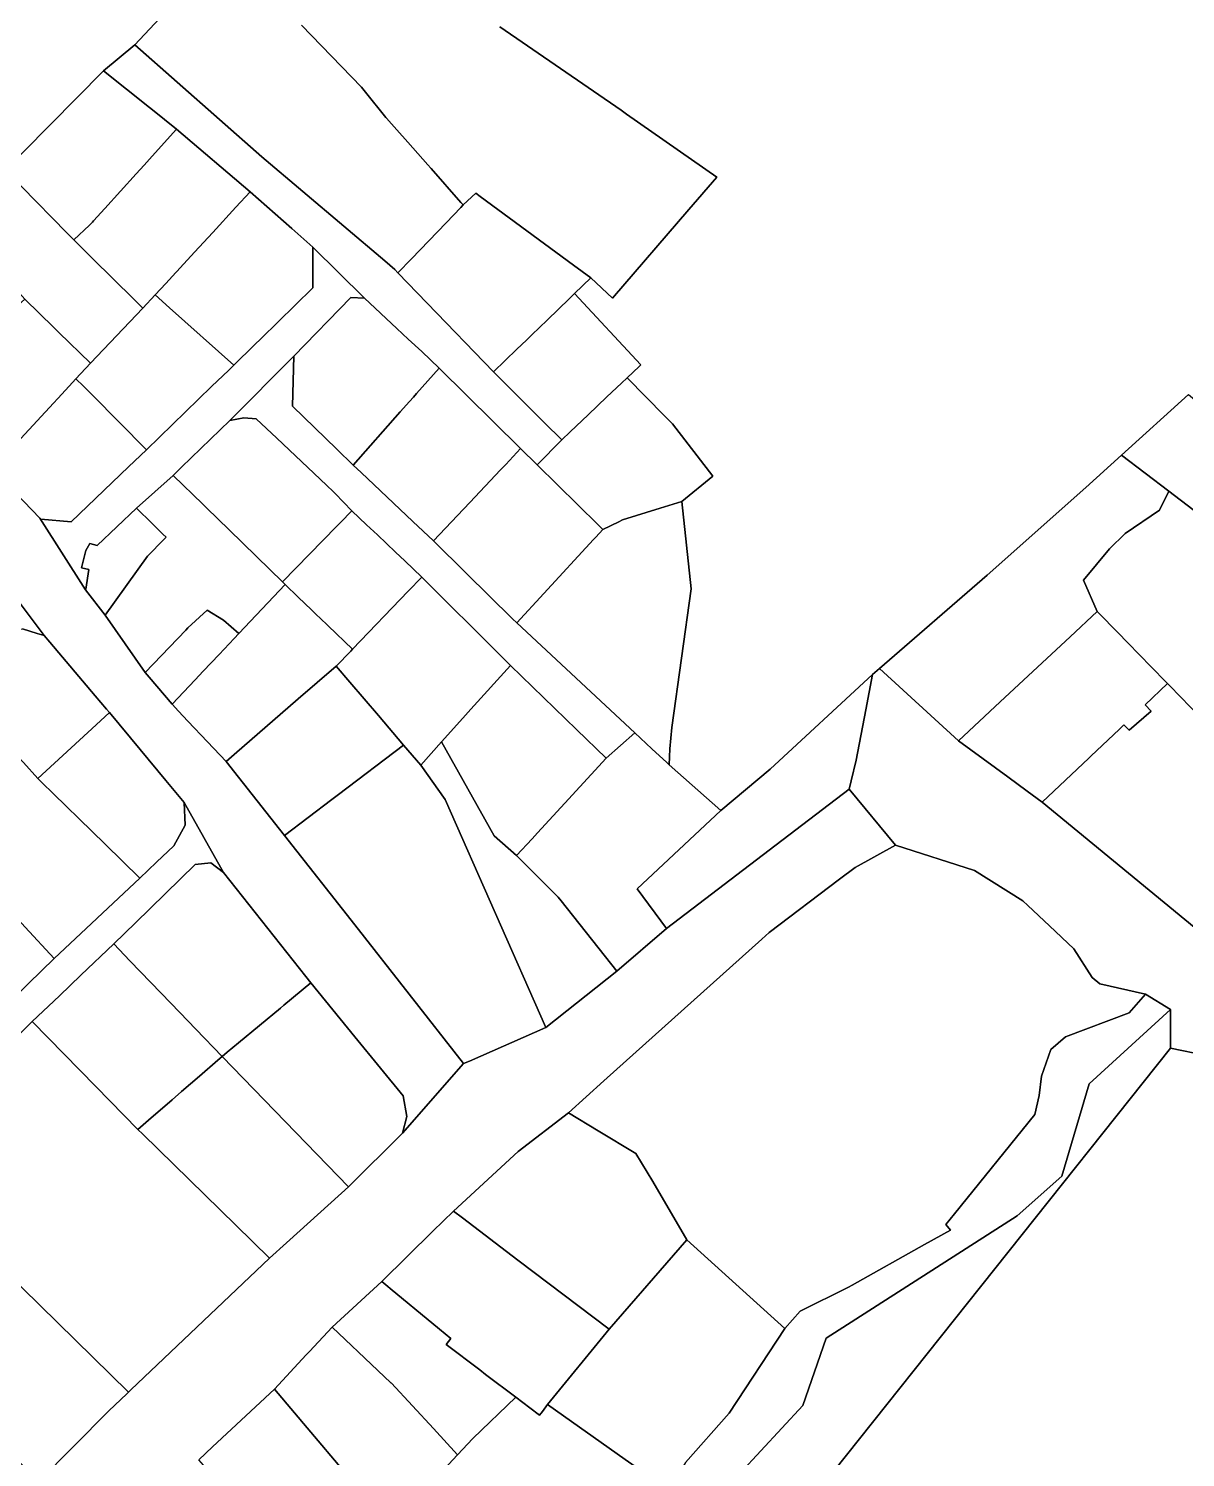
# Model space of a CAD drawing. Header units: inches. Extents: x 469561 to 471650, y 1000291 to 1003909.
# Drawn here: x 471046.5 to 471252, y 1000638 to 1000891.8 of the extents above; entities that cross this region are included whole.
import ezdxf

# ---------------------------------------------------------------- set-up
doc = ezdxf.new("R2010")
doc.units = ezdxf.units.IN
doc.header["$MEASUREMENT"] = 0
doc.layers.add('Gulele_10_08_New_Parcel', color=7, linetype='Continuous')

msp = doc.modelspace()

# ---------------------------------------------------------------- linework, layer by layer
at = {"layer": 'Gulele_10_08_New_Parcel'}
for points in [[(471080.3393, 1000904.8793), (471065.3793, 1000888.8793), (471059.8393, 1000884.2793), (471045.6452, 1000869.8894)], [(471094.9993, 1000892.3793), (471105.6893, 1000881.3793), (471106.404, 1000880.4838), (471109.9993, 1000875.9793), (471110.0851, 1000875.882), (471111.0122, 1000874.8307), (471111.9393, 1000873.7793), (471113.8793, 1000871.5793), (471117.4393, 1000867.5793), (471117.9778, 1000866.9646), (471118.038, 1000866.8959), (471123.3093, 1000860.8793), (471123.7493, 1000860.4793), (471123.2865, 1000859.9974), (471120.673, 1000857.2759), (471114.5223, 1000850.8712), (471112.1293, 1000848.3793), (471111.5893, 1000848.9793), (471109.7943, 1000850.4992), (471087.9693, 1000868.9793), (471065.3793, 1000888.8793), (471080.3393, 1000904.8793)], [(471130.2493, 1000892.0793), (471151.7673, 1000877.2541), (471152.714, 1000876.5937), (471168.7616, 1000865.3993), (471163.7852, 1000859.6159), (471150.2351, 1000843.8683), (471146.3893, 1000847.4783), (471143.2974, 1000849.7546), (471126.7404, 1000861.9442), (471125.9717, 1000862.5101), (471123.7493, 1000860.4793), (471123.3093, 1000860.8793), (471118.038, 1000866.8959), (471117.9778, 1000866.9646), (471117.4393, 1000867.5793), (471113.8793, 1000871.5793), (471111.9393, 1000873.7793), (471111.0122, 1000874.8307), (471110.0851, 1000875.882), (471109.9993, 1000875.9793), (471106.404, 1000880.4838), (471105.6893, 1000881.3793), (471094.9993, 1000892.3793)], [(471252.5699, 1000826.7976), (471240.647, 1000816.0123), (471234.3093, 1000810.2793), (471216.8093, 1000794.6793), (471197.6618, 1000778.0893), (471196.4426, 1000777.0329), (471178.2224, 1000760.203), (471169.4693, 1000752.8793), (471160.3372, 1000760.9988), (471160.4586, 1000763.848), (471160.7648, 1000767.636), (471164.1893, 1000792.2793), (471162.5529, 1000807.766), (471168.0593, 1000812.2793), (471160.8793, 1000821.5793), (471159.4967, 1000822.984), (471152.8468, 1000829.7402), (471154.9772, 1000831.7663), (471155.2784, 1000832.0527), (471143.4992, 1000844.6904), (471146.3893, 1000847.4783), (471150.2351, 1000843.8683), (471163.7852, 1000859.6159), (471168.7616, 1000865.3993), (471152.714, 1000876.5937), (471151.7673, 1000877.2541), (471130.2493, 1000892.0793)], [(471044.292, 1000809.2213), (471048.5563, 1000804.7887), (471056.6593, 1000792.0793), (471060.154, 1000787.5552), (471067.2493, 1000777.3793), (471067.9552, 1000776.5466), (471072.0194, 1000771.7525), (471073.1662, 1000770.5359), (471074.8327, 1000768.7678), (471078.3203, 1000765.0676), (471081.6059, 1000761.5818), (471083.8033, 1000758.7947), (471091.9858, 1000748.4162), (471104.4552, 1000732.6003), (471123.7958, 1000707.9151), (471112.9321, 1000695.5557), (471113.696, 1000698.5351), (471113.0593, 1000702.1793), (471109.0364, 1000707.1063), (471104.5054, 1000712.6555), (471096.6698, 1000722.252), (471095.7493, 1000723.3793), (471081.1293, 1000741.8793), (471074.1893, 1000754.2793), (471070.92, 1000758.2091), (471066.3412, 1000763.713), (471060.8948, 1000770.2597), (471060.3793, 1000770.8793), (471058.3574, 1000773.2625), (471050.2903, 1000782.7715), (471049.2957, 1000783.9438), (471040.1559, 1000796.0226)], [(471040.1559, 1000796.0226), (471049.2957, 1000783.9438), (471048.0599, 1000784.3392), (471045.476, 1000785.1661)], [(471255.6781, 1000709.3649), (471249.3475, 1000710.6718), (471249.3726, 1000717.5402), (471244.9273, 1000720.2431), (471236.8002, 1000722.1186), (471235.4585, 1000723.2333), (471232.1836, 1000728.288), (471227.8517, 1000732.3812), (471224.0227, 1000735.9992), (471223.142, 1000736.8313), (471214.5276, 1000742.242), (471200.5024, 1000746.7272), (471192.2664, 1000756.6511), (471192.6424, 1000758.1738), (471193.5453, 1000761.8298), (471195.2477, 1000770.7627), (471196.4426, 1000777.0329), (471197.6618, 1000778.0893), (471211.7054, 1000765.2786), (471220.4775, 1000758.8549), (471223.9264, 1000756.3293), (471226.5893, 1000754.3793), (471254.5953, 1000731.32)], [(471048.285, 1000633.6128), (471060.7964, 1000646.2539), (471063.9754, 1000649.2714), (471064.296, 1000649.5757), (471064.7093, 1000649.968), (471089.3393, 1000673.3793), (471092.3422, 1000676.0793), (471094.7928, 1000678.2828), (471103.3828, 1000686.0065), (471112.9321, 1000695.5557), (471123.7958, 1000707.9151), (471124.8201, 1000708.3662), (471138.4246, 1000714.3573), (471151.0414, 1000724.344), (471159.822, 1000731.938), (471178.0873, 1000745.8508), (471192.2664, 1000756.6511), (471200.5024, 1000746.7272), (471193.3393, 1000742.7793), (471190.5574, 1000740.67), (471178.0764, 1000731.207), (471176.7598, 1000730.0244), (471148.7341, 1000704.8516), (471142.4084, 1000699.1698), (471133.5092, 1000692.3352), (471121.9758, 1000681.7274), (471118.3182, 1000678.1302), (471109.253, 1000669.2149), (471100.4693, 1000661.0793), (471096.4093, 1000656.7793), (471095.8631, 1000656.1909), (471090.1893, 1000650.0793), (471079.2276, 1000639.834), (471076.7646, 1000637.532)], [(471046.5154, 1000722.1284), (471051.05, 1000726.5721), (471066.2793, 1000740.8793), (471069.2608, 1000743.6976), (471072.3093, 1000746.5793), (471074.3393, 1000750.2793), (471074.1893, 1000754.2793), (471081.1293, 1000741.8793), (471078.9093, 1000743.5793), (471076.1293, 1000743.2793), (471065.4956, 1000732.9175), (471061.6593, 1000729.1793), (471055.8169, 1000723.6074), (471052.0002, 1000719.9674), (471047.1893, 1000715.3793), (471039.9401, 1000708.3217)], [(471163.197, 1000637.089), (471170.9571, 1000645.8458), (471180.8351, 1000660.8973), (471183.5583, 1000663.929), (471192.1499, 1000668.2248), (471192.8135, 1000668.5566), (471205.6597, 1000675.8169), (471210.256, 1000678.3101), (471209.4733, 1000679.3568), (471211.0166, 1000681.2637), (471225.2778, 1000698.885), (471226.0219, 1000702.2362), (471226.4169, 1000705.7196), (471228.1256, 1000710.4184), (471230.6885, 1000712.6966), (471242.0083, 1000716.9682), (471244.9273, 1000720.2431), (471249.3726, 1000717.5402), (471234.9325, 1000704.3136), (471230.0749, 1000687.9251), (471222.1108, 1000680.8611), (471188.2206, 1000659.1605), (471184.0408, 1000647.1799), (471172.8571, 1000635.0864)], [(471256.8716, 1000583.6218), (471250.9095, 1000574.9727), (471245.2401, 1000585.3163), (471241.4993, 1000590.5264), (471240.5228, 1000591.8842), (471239.1712, 1000593.4269), (471231.6269, 1000601.4768), (471226.8609, 1000606.3471), (471227.3873, 1000609.3452), (471224.0681, 1000612.2568), (471207.48, 1000621.512), (471194.0652, 1000626.8097), (471193.1293, 1000627.1793), (471189.017, 1000630.5764), (471186.9762, 1000632.2622), (471249.3475, 1000710.6718), (471255.6781, 1000709.3649)]]:
    msp.add_lwpolyline(points, dxfattribs=at)
for points in [[(471059.8393, 1000884.2793), (471065.3793, 1000888.8793), (471087.9693, 1000868.9793), (471109.7943, 1000850.4992), (471111.5893, 1000848.9793), (471112.1293, 1000848.3793), (471117.3316, 1000842.9862), (471129.093, 1000830.7937), (471138.1763, 1000821.7587), (471141.2448, 1000818.7065), (471136.8532, 1000814.2579), (471133.9058, 1000817.1571), (471119.4693, 1000831.4793), (471116.3678, 1000834.3838), (471113.9765, 1000836.6232), (471111.9677, 1000838.5044), (471106.217, 1000843.8898), (471097.004, 1000852.9708), (471093.2628, 1000856.2693), (471085.8793, 1000862.7793), (471072.8093, 1000873.8793), (471068.5593, 1000877.3253), (471067.9993, 1000877.7793)], [(471042.4098, 1000866.6766), (471045.3393, 1000869.5793), (471045.6452, 1000869.8894), (471059.8393, 1000884.2793), (471067.9993, 1000877.7793), (471068.5593, 1000877.3253), (471072.8093, 1000873.8793), (471068.4701, 1000869.0838), (471067.0474, 1000867.5114), (471065.6566, 1000865.9743), (471060.1052, 1000859.8391), (471058.0909, 1000857.613), (471057.9113, 1000857.4145), (471057.3412, 1000856.8705), (471054.5648, 1000854.2214), (471053.4077, 1000855.4071), (471045.2965, 1000863.7186)], [(471054.5648, 1000854.2214), (471057.3412, 1000856.8705), (471057.9113, 1000857.4145), (471058.0909, 1000857.613), (471060.1052, 1000859.8391), (471065.6566, 1000865.9743), (471067.0474, 1000867.5114), (471068.4701, 1000869.0838), (471072.8093, 1000873.8793), (471085.8793, 1000862.7793), (471083.3516, 1000860.0337), (471079.2306, 1000855.5575), (471075.9956, 1000852.0436), (471073.4418, 1000849.2697), (471072.8462, 1000848.6228), (471072.6963, 1000848.46), (471070.8994, 1000846.5082), (471069.0081, 1000844.4538), (471066.8548, 1000842.1149), (471065.4224, 1000843.5259), (471061.4009, 1000847.4873), (471058.0574, 1000850.7809)], [(471032.7682, 1000857.977), (471034.7808, 1000859.793), (471037.2846, 1000862.0522), (471042.4098, 1000866.6766), (471045.2965, 1000863.7186), (471053.4077, 1000855.4071), (471054.5648, 1000854.2214), (471058.0574, 1000850.7809), (471061.4009, 1000847.4873), (471065.4224, 1000843.5259), (471066.8548, 1000842.1149), (471057.5355, 1000832.3106), (471051.9295, 1000837.781), (471051.0319, 1000838.6568), (471045.8741, 1000843.6898), (471044.8907, 1000844.7618), (471035.9283, 1000854.532)], [(471069.0081, 1000844.4538), (471070.8994, 1000846.5082), (471072.6963, 1000848.46), (471072.8462, 1000848.6228), (471073.4418, 1000849.2697), (471075.9956, 1000852.0436), (471079.2306, 1000855.5575), (471083.3516, 1000860.0337), (471085.8793, 1000862.7793), (471093.2628, 1000856.2693), (471097.004, 1000852.9708), (471097.004, 1000845.7148), (471093.8625, 1000842.6364), (471087.8518, 1000836.7464), (471086.6736, 1000835.5919), (471082.9981, 1000831.9901), (471071.5901, 1000842.1535)], [(471112.1293, 1000848.3793), (471114.5223, 1000850.8712), (471120.673, 1000857.2759), (471123.2865, 1000859.9974), (471123.7493, 1000860.4793), (471125.9717, 1000862.5101), (471126.7404, 1000861.9442), (471143.2974, 1000849.7546), (471146.3893, 1000847.4783), (471143.4992, 1000844.6904), (471142.5874, 1000843.8108), (471138.6165, 1000839.9804), (471135.8938, 1000837.354), (471134.9482, 1000836.4418), (471133.2698, 1000834.8228), (471129.093, 1000830.7937), (471117.3316, 1000842.9862)], [(471048.5563, 1000804.7887), (471048.6865, 1000804.6534), (471054.0864, 1000804.1471), (471064.2683, 1000813.9013), (471067.4735, 1000816.9718), (471079.046, 1000828.1669), (471082.086, 1000831.1078), (471082.9981, 1000831.9901), (471086.6736, 1000835.5919), (471087.8518, 1000836.7464), (471093.8625, 1000842.6364), (471097.004, 1000845.7148), (471097.004, 1000852.9708), (471106.217, 1000843.8898), (471103.7928, 1000844.0315), (471093.6293, 1000833.5793), (471082.2498, 1000822.1745), (471073.721, 1000813.8411), (471072.2421, 1000812.3961), (471065.6785, 1000806.5906), (471058.7222, 1000799.9289), (471057.4169, 1000800.3036), (471056.7049, 1000799.052), (471055.9385, 1000795.9862), (471057.237, 1000795.6616), (471056.6745, 1000792.1733), (471056.6593, 1000792.0793)], [(471028.9995, 1000828.0527), (471033.6128, 1000832.4549), (471037.6055, 1000836.265), (471042.2292, 1000840.4168), (471042.6534, 1000840.7977), (471045.8741, 1000843.6898), (471051.0319, 1000838.6568), (471051.9295, 1000837.781), (471057.5355, 1000832.3106), (471054.9393, 1000829.5793), (471053.7416, 1000828.2816), (471051.7176, 1000826.0886), (471050.9412, 1000825.2474), (471045.1267, 1000818.9473), (471043.4022, 1000817.0788), (471040.1367, 1000813.5406), (471032.9957, 1000822.8455), (471031.3171, 1000825.0328)], [(471054.9393, 1000829.5793), (471057.5355, 1000832.3106), (471066.8548, 1000842.1149), (471069.0081, 1000844.4538), (471071.5901, 1000842.1535), (471082.9981, 1000831.9901), (471082.086, 1000831.1078), (471079.046, 1000828.1669), (471067.4735, 1000816.9718), (471057.8128, 1000826.689), (471056.2652, 1000828.2457)], [(471093.4162, 1000824.7209), (471093.6293, 1000833.5793), (471103.7928, 1000844.0315), (471106.217, 1000843.8898), (471111.9677, 1000838.5044), (471113.9765, 1000836.6232), (471116.3678, 1000834.3838), (471119.4693, 1000831.4793), (471115.4467, 1000826.9419), (471114.8913, 1000826.3155), (471114.2038, 1000825.5399), (471112.5598, 1000823.6855), (471104.1848, 1000814.2387), (471101.2767, 1000817.0695)], [(471129.093, 1000830.7937), (471133.2698, 1000834.8228), (471134.9482, 1000836.4418), (471135.8938, 1000837.354), (471138.6165, 1000839.9804), (471142.5874, 1000843.8108), (471143.4992, 1000844.6904), (471155.2784, 1000832.0527), (471154.9772, 1000831.7663), (471152.8468, 1000829.7402), (471151.8258, 1000828.7692), (471149.2675, 1000826.3362), (471145.9478, 1000823.1792), (471142.7252, 1000820.1144), (471141.2448, 1000818.7065), (471138.1763, 1000821.7587)], [(471082.2498, 1000822.1745), (471093.6293, 1000833.5793), (471093.4162, 1000824.7209), (471101.2767, 1000817.0695), (471104.1848, 1000814.2387), (471105.5762, 1000812.9255), (471114.808, 1000804.2127), (471118.4474, 1000800.7779), (471124.2729, 1000795.0427), (471132.504, 1000786.9392), (471133.2256, 1000786.2288), (471146.4132, 1000773.9477), (471154.2345, 1000766.664), (471149.1396, 1000762.1855), (471143.864, 1000767.2947), (471137.9941, 1000772.9795), (471132.1242, 1000778.6643), (471128.3649, 1000782.4046), (471125.1247, 1000785.6285), (471121.6613, 1000789.0744), (471116.3678, 1000794.3411), (471113.3334, 1000797.2207), (471111.717, 1000798.7546), (471108.4766, 1000801.8297), (471106.5599, 1000803.6486), (471103.9596, 1000806.1162), (471100.9907, 1000809.1976), (471100.7193, 1000809.4793), (471099.4524, 1000810.675), (471090.6132, 1000819.0174), (471086.982, 1000822.4445), (471084.7708, 1000822.6329)], [(471104.1848, 1000814.2387), (471112.5598, 1000823.6855), (471114.2038, 1000825.5399), (471114.8913, 1000826.3155), (471115.4467, 1000826.9419), (471119.4693, 1000831.4793), (471133.9058, 1000817.1571), (471131.272, 1000814.3664), (471130.3543, 1000813.394), (471124.8995, 1000807.6143), (471122.7197, 1000805.3047), (471120.5836, 1000803.0413), (471118.4474, 1000800.7779), (471114.808, 1000804.2127), (471105.5762, 1000812.9255)], [(471040.1367, 1000813.5406), (471043.4022, 1000817.0788), (471045.1267, 1000818.9473), (471050.9412, 1000825.2474), (471051.7176, 1000826.0886), (471053.7416, 1000828.2816), (471054.9393, 1000829.5793), (471056.2652, 1000828.2457), (471057.8128, 1000826.689), (471067.4735, 1000816.9718), (471064.2683, 1000813.9013), (471054.0864, 1000804.1471), (471048.6865, 1000804.6534), (471048.5563, 1000804.7887), (471044.292, 1000809.2213)], [(471136.8532, 1000814.2579), (471141.2448, 1000818.7065), (471142.7252, 1000820.1144), (471145.9478, 1000823.1792), (471149.2675, 1000826.3362), (471151.8258, 1000828.7692), (471152.8468, 1000829.7402), (471159.4967, 1000822.984), (471160.8793, 1000821.5793), (471168.0593, 1000812.2793), (471162.5529, 1000807.766), (471158.6937, 1000806.5705), (471152.0134, 1000804.5011), (471151.3431, 1000804.1714), (471148.5194, 1000802.7827), (471147.6706, 1000803.6176)], [(471240.647, 1000816.0123), (471252.5699, 1000826.7976), (471260.8093, 1000819.8793), (471262.0593, 1000817.9793), (471265.3793, 1000805.9793), (471262.8393, 1000799.2793), (471259.8393, 1000801.3793), (471249.0319, 1000809.6194)], [(471072.2421, 1000812.3961), (471073.721, 1000813.8411), (471082.2498, 1000822.1745), (471084.7708, 1000822.6329), (471086.982, 1000822.4445), (471090.6132, 1000819.0174), (471099.4524, 1000810.675), (471100.7193, 1000809.4793), (471100.9907, 1000809.1976), (471103.9596, 1000806.1162), (471101.9173, 1000804.0231), (471101.2225, 1000803.3111), (471091.6293, 1000793.4793), (471089.3739, 1000795.68), (471082.1312, 1000802.7469), (471078.1443, 1000806.6371), (471077.472, 1000807.2931)], [(471118.4474, 1000800.7779), (471120.5836, 1000803.0413), (471122.7197, 1000805.3047), (471124.8995, 1000807.6143), (471130.3543, 1000813.394), (471131.272, 1000814.3664), (471133.9058, 1000817.1571), (471136.8532, 1000814.2579), (471147.6706, 1000803.6176), (471148.5194, 1000802.7827), (471147.2954, 1000801.4578), (471146.866, 1000800.9931), (471138.0356, 1000791.4352), (471133.2256, 1000786.2288), (471132.504, 1000786.9392), (471124.2729, 1000795.0427)], [(471197.6618, 1000778.0893), (471216.8093, 1000794.6793), (471234.3093, 1000810.2793), (471240.647, 1000816.0123), (471249.0319, 1000809.6194), (471247.3948, 1000806.2123), (471241.3032, 1000802.1069), (471238.5072, 1000799.3377), (471233.8952, 1000793.7796), (471236.3401, 1000788.2448), (471231.5077, 1000783.7397), (471219.1063, 1000772.1782), (471211.7054, 1000765.2786)], [(471060.154, 1000787.5552), (471067.6652, 1000798.0556), (471067.9955, 1000798.3935), (471070.282, 1000800.7333), (471070.961, 1000801.4281), (471070.3881, 1000801.988), (471068.4966, 1000803.8366), (471065.6785, 1000806.5906), (471072.2421, 1000812.3961), (471077.472, 1000807.2931), (471078.1443, 1000806.6371), (471082.1312, 1000802.7469), (471089.3739, 1000795.68), (471091.6293, 1000793.4793), (471092.1216, 1000793.0069), (471083.8877, 1000784.301), (471081.18, 1000786.6946), (471078.2473, 1000788.4589), (471074.8453, 1000785.3041), (471074.4548, 1000784.8967), (471067.2493, 1000777.3793)], [(471233.8952, 1000793.7796), (471238.5072, 1000799.3377), (471241.3032, 1000802.1069), (471247.3948, 1000806.2123), (471249.0319, 1000809.6194), (471259.8393, 1000801.3793), (471262.8393, 1000799.2793), (471261.0565, 1000789.9701), (471259.3244, 1000784.3122), (471255.8611, 1000772.9997), (471254.7478, 1000769.363), (471249.2206, 1000775.0326), (471248.8404, 1000775.4226), (471245.6965, 1000778.6475), (471244.075, 1000780.3107), (471241.5633, 1000782.8871), (471240.2256, 1000784.2592), (471236.3401, 1000788.2448)], [(471055.9385, 1000795.9862), (471056.7049, 1000799.052), (471057.4169, 1000800.3036), (471058.7222, 1000799.9289), (471065.6785, 1000806.5906), (471068.4966, 1000803.8366), (471070.3881, 1000801.988), (471070.961, 1000801.4281), (471070.282, 1000800.7333), (471067.9955, 1000798.3935), (471067.6652, 1000798.0556), (471060.154, 1000787.5552), (471056.6593, 1000792.0793), (471056.6745, 1000792.1733), (471057.237, 1000795.6616)], [(471091.6293, 1000793.4793), (471101.2225, 1000803.3111), (471101.9173, 1000804.0231), (471103.9596, 1000806.1162), (471106.5599, 1000803.6486), (471108.4766, 1000801.8297), (471111.717, 1000798.7546), (471113.3334, 1000797.2207), (471116.3678, 1000794.3411), (471113.954, 1000791.8254), (471104.0791, 1000781.5337), (471099.7253, 1000785.7112), (471099.5036, 1000785.9239), (471097.5216, 1000787.8256), (471096.8054, 1000788.5128), (471094.4407, 1000790.7817), (471092.1216, 1000793.0069)], [(471133.2256, 1000786.2288), (471138.0356, 1000791.4352), (471146.866, 1000800.9931), (471147.2954, 1000801.4578), (471148.5194, 1000802.7827), (471151.3431, 1000804.1714), (471152.0134, 1000804.5011), (471158.6937, 1000806.5705), (471162.5529, 1000807.766), (471164.1893, 1000792.2793), (471160.7648, 1000767.636), (471160.4586, 1000763.848), (471160.3372, 1000760.9988), (471159.9093, 1000761.3793), (471157.247, 1000763.8586), (471154.2345, 1000766.664), (471146.4132, 1000773.9477)], [(471072.0194, 1000771.7525), (471076.1381, 1000776.1073), (471077.5697, 1000777.6209), (471080.3605, 1000780.5717), (471083.065, 1000783.4312), (471083.8877, 1000784.301), (471092.1216, 1000793.0069), (471094.4407, 1000790.7817), (471096.8054, 1000788.5128), (471097.5216, 1000787.8256), (471099.5036, 1000785.9239), (471099.7253, 1000785.7112), (471104.0791, 1000781.5337), (471103.7645, 1000781.208), (471101.1594, 1000778.511), (471094.4386, 1000772.6922), (471083.0682, 1000762.8478), (471081.6059, 1000761.5818), (471078.3203, 1000765.0676), (471074.8327, 1000768.7678), (471073.1662, 1000770.5359)], [(471101.1594, 1000778.511), (471103.7645, 1000781.208), (471104.0791, 1000781.5337), (471113.954, 1000791.8254), (471116.3678, 1000794.3411), (471121.6613, 1000789.0744), (471125.1247, 1000785.6285), (471128.3649, 1000782.4046), (471132.1242, 1000778.6643), (471125.0948, 1000770.8575), (471123.6784, 1000769.2845), (471119.8759, 1000765.0616), (471116.1819, 1000760.9591), (471113.1391, 1000764.5142), (471108.6743, 1000769.7308), (471103.6036, 1000775.6552)], [(471067.2493, 1000777.3793), (471074.4548, 1000784.8967), (471074.8453, 1000785.3041), (471078.2473, 1000788.4589), (471081.18, 1000786.6946), (471083.8877, 1000784.301), (471083.065, 1000783.4312), (471080.3605, 1000780.5717), (471077.5697, 1000777.6209), (471076.1381, 1000776.1073), (471072.0194, 1000771.7525), (471067.9552, 1000776.5466)], [(471211.7054, 1000765.2786), (471219.1063, 1000772.1782), (471231.5077, 1000783.7397), (471236.3401, 1000788.2448), (471240.2256, 1000784.2592), (471241.5633, 1000782.8871), (471244.075, 1000780.3107), (471245.6965, 1000778.6475), (471248.8404, 1000775.4226), (471244.8651, 1000771.6631), (471245.9432, 1000770.523), (471241.9905, 1000767.1313), (471241.0848, 1000768.088), (471240.2333, 1000767.2827), (471235.2644, 1000762.5835), (471234.8284, 1000762.1711), (471226.5893, 1000754.3793), (471223.9264, 1000756.3293), (471220.4775, 1000758.8549)], [(471032.4693, 1000775.5793), (471037.8889, 1000780.2241), (471043.5661, 1000785.0897), (471045.476, 1000785.1661), (471048.0599, 1000784.3392), (471049.2957, 1000783.9438), (471050.2903, 1000782.7715), (471058.3574, 1000773.2625), (471060.3793, 1000770.8793), (471060.8948, 1000770.2597), (471058.5521, 1000768.1111), (471048.1593, 1000758.5793), (471045.6062, 1000761.4266), (471045.4693, 1000761.5793), (471038.9692, 1000768.5795), (471038.4988, 1000769.086)], [(471081.6059, 1000761.5818), (471083.0682, 1000762.8478), (471094.4386, 1000772.6922), (471101.1594, 1000778.511), (471103.6036, 1000775.6552), (471108.6743, 1000769.7308), (471113.1391, 1000764.5142), (471101.5549, 1000755.6984), (471100.41, 1000754.8271), (471091.9858, 1000748.4162), (471083.8033, 1000758.7947)], [(471119.8759, 1000765.0616), (471123.6784, 1000769.2845), (471125.0948, 1000770.8575), (471132.1242, 1000778.6643), (471137.9941, 1000772.9795), (471143.864, 1000767.2947), (471149.1396, 1000762.1855), (471141.7656, 1000754.1733), (471136.9074, 1000748.8947), (471135.9528, 1000747.8576), (471133.1973, 1000744.8636), (471129.2193, 1000748.3793)], [(471018.8093, 1000761.8793), (471022.3139, 1000765.3942), (471032.4693, 1000775.5793), (471038.4988, 1000769.086), (471038.9692, 1000768.5795), (471045.4693, 1000761.5793), (471045.6062, 1000761.4266), (471048.1593, 1000758.5793), (471048.8731, 1000757.882), (471050.9807, 1000755.8233), (471057.7745, 1000749.1869), (471060.1202, 1000746.8956), (471066.2793, 1000740.8793), (471051.05, 1000726.5721), (471045.9238, 1000732.1859), (471038.8027, 1000739.9843), (471034.786, 1000744.383), (471034.6127, 1000744.5728), (471032.035, 1000747.3956)], [(471154.6011, 1000738.9783), (471169.4693, 1000752.8793), (471178.2224, 1000760.203), (471196.4426, 1000777.0329), (471195.2477, 1000770.7627), (471193.5453, 1000761.8298), (471192.6424, 1000758.1738), (471192.2664, 1000756.6511), (471178.0873, 1000745.8508), (471159.822, 1000731.938)], [(471226.5893, 1000754.3793), (471234.8284, 1000762.1711), (471235.2644, 1000762.5835), (471240.2333, 1000767.2827), (471241.0848, 1000768.088), (471241.9905, 1000767.1313), (471245.9432, 1000770.523), (471244.8651, 1000771.6631), (471248.8404, 1000775.4226), (471249.2206, 1000775.0326), (471254.7478, 1000769.363), (471254.9463, 1000769.1594), (471259.2081, 1000764.7879), (471261.3674, 1000746.729), (471260.484, 1000739.9569), (471254.5953, 1000731.32)], [(471048.1593, 1000758.5793), (471058.5521, 1000768.1111), (471060.8948, 1000770.2597), (471066.3412, 1000763.713), (471070.92, 1000758.2091), (471074.1893, 1000754.2793), (471074.3393, 1000750.2793), (471072.3093, 1000746.5793), (471069.2608, 1000743.6976), (471066.2793, 1000740.8793), (471060.1202, 1000746.8956), (471057.7745, 1000749.1869), (471050.9807, 1000755.8233), (471048.8731, 1000757.882)], [(471116.1819, 1000760.9591), (471119.8759, 1000765.0616), (471129.2193, 1000748.3793), (471133.1973, 1000744.8636), (471140.5893, 1000737.4793), (471141.1235, 1000736.8079), (471151.0414, 1000724.344), (471138.4246, 1000714.3573), (471120.5507, 1000754.8275)], [(471133.1973, 1000744.8636), (471135.9528, 1000747.8576), (471136.9074, 1000748.8947), (471141.7656, 1000754.1733), (471149.1396, 1000762.1855), (471154.2345, 1000766.664), (471157.247, 1000763.8586), (471159.9093, 1000761.3793), (471160.3372, 1000760.9988), (471169.4693, 1000752.8793), (471154.6011, 1000738.9783), (471159.822, 1000731.938), (471151.0414, 1000724.344), (471141.1235, 1000736.8079), (471140.5893, 1000737.4793)], [(471091.9858, 1000748.4162), (471100.41, 1000754.8271), (471101.5549, 1000755.6984), (471113.1391, 1000764.5142), (471116.1819, 1000760.9591), (471120.5507, 1000754.8275), (471138.4246, 1000714.3573), (471124.8201, 1000708.3662), (471123.7958, 1000707.9151), (471104.4552, 1000732.6003)], [(471142.4084, 1000699.1698), (471148.7341, 1000704.8516), (471176.7598, 1000730.0244), (471178.0764, 1000731.207), (471190.5574, 1000740.67), (471193.3393, 1000742.7793), (471200.5024, 1000746.7272), (471214.5276, 1000742.242), (471223.142, 1000736.8313), (471224.0227, 1000735.9992), (471227.8517, 1000732.3812), (471232.1836, 1000728.288), (471235.4585, 1000723.2333), (471236.8002, 1000722.1186), (471244.9273, 1000720.2431), (471242.0083, 1000716.9682), (471230.6885, 1000712.6966), (471228.1256, 1000710.4184), (471226.4169, 1000705.7196), (471226.0219, 1000702.2362), (471225.2778, 1000698.885), (471211.0166, 1000681.2637), (471209.4733, 1000679.3568), (471210.256, 1000678.3101), (471205.6597, 1000675.8169), (471192.8135, 1000668.5566), (471192.1499, 1000668.2248), (471183.5583, 1000663.929), (471180.8351, 1000660.8973), (471163.434, 1000676.6014), (471157.4303, 1000686.9957), (471154.3689, 1000691.9793), (471147.6725, 1000696.0051)], [(471020.5849, 1000729.4216), (471020.9534, 1000729.7803), (471030.3999, 1000739.7527), (471034.786, 1000744.383), (471038.8027, 1000739.9843), (471045.9238, 1000732.1859), (471051.05, 1000726.5721), (471046.5154, 1000722.1284), (471037.6893, 1000713.4793), (471036.901, 1000712.6998), (471025.0526, 1000724.8429)], [(471061.6593, 1000729.1793), (471065.4956, 1000732.9175), (471076.1293, 1000743.2793), (471078.9093, 1000743.5793), (471081.1293, 1000741.8793), (471095.7493, 1000723.3793), (471096.6698, 1000722.252), (471091.8823, 1000718.2871), (471091.2706, 1000717.7806), (471083.8386, 1000711.6256), (471081.8274, 1000709.96), (471080.9027, 1000709.1941), (471076.2287, 1000714.0483), (471073.3771, 1000717.0098), (471070.053, 1000720.4621), (471064.5426, 1000726.1849)], [(471047.1893, 1000715.3793), (471052.0002, 1000719.9674), (471055.8169, 1000723.6074), (471061.6593, 1000729.1793), (471064.5426, 1000726.1849), (471070.053, 1000720.4621), (471073.3771, 1000717.0098), (471076.2287, 1000714.0483), (471080.9027, 1000709.1941), (471080.1389, 1000708.5326), (471076.8845, 1000705.7139), (471073.695, 1000702.9515), (471072.0327, 1000701.5118), (471067.8046, 1000697.8499), (471065.9496, 1000696.2433), (471058.4949, 1000703.8472)], [(471080.9027, 1000709.1941), (471081.8274, 1000709.96), (471083.8386, 1000711.6256), (471091.2706, 1000717.7806), (471091.8823, 1000718.2871), (471096.6698, 1000722.252), (471104.5054, 1000712.6555), (471109.0364, 1000707.1063), (471113.0593, 1000702.1793), (471113.696, 1000698.5351), (471112.9321, 1000695.5557), (471103.3828, 1000686.0065)], [(471170.3718, 1000632.5998), (471172.8571, 1000635.0864), (471184.0408, 1000647.1799), (471188.2206, 1000659.1605), (471222.1108, 1000680.8611), (471230.0749, 1000687.9251), (471234.9325, 1000704.3136), (471249.3726, 1000717.5402), (471249.3475, 1000710.6718), (471186.9762, 1000632.2622), (471183.6358, 1000630.6585), (471177.5075, 1000617.5963), (471175.5683, 1000624.01)], [(471022.5006, 1000690.8854), (471023.2352, 1000691.6169), (471024.5496, 1000692.9313), (471039.4939, 1000707.8755), (471039.9401, 1000708.3217), (471047.1893, 1000715.3793), (471058.4949, 1000703.8472), (471065.9496, 1000696.2433), (471066.8012, 1000695.4109), (471083.3418, 1000679.242), (471089.3393, 1000673.3793), (471064.7093, 1000649.968), (471064.296, 1000649.5757), (471035.9494, 1000677.3514), (471030.0759, 1000683.3348)], [(471065.9496, 1000696.2433), (471067.8046, 1000697.8499), (471072.0327, 1000701.5118), (471073.695, 1000702.9515), (471076.8845, 1000705.7139), (471080.1389, 1000708.5326), (471080.9027, 1000709.1941), (471103.3828, 1000686.0065), (471094.7928, 1000678.2828), (471092.3422, 1000676.0793), (471089.3393, 1000673.3793), (471083.3418, 1000679.242), (471066.8012, 1000695.4109)], [(471121.9758, 1000681.7274), (471133.5092, 1000692.3352), (471142.4084, 1000699.1698), (471147.6725, 1000696.0051), (471154.3689, 1000691.9793), (471157.4303, 1000686.9957), (471163.434, 1000676.6014), (471149.6702, 1000660.7253), (471133.4453, 1000673.0295), (471123.5773, 1000680.5129)], [(471109.253, 1000669.2149), (471118.3182, 1000678.1302), (471121.9758, 1000681.7274), (471123.5773, 1000680.5129), (471133.4453, 1000673.0295), (471149.6702, 1000660.7253), (471138.6926, 1000647.3811), (471137.8035, 1000646.1239), (471137.3041, 1000645.4651), (471135.5665, 1000646.7772), (471133.0787, 1000648.6558), (471127.6916, 1000652.7237), (471126.6552, 1000653.5062), (471120.6823, 1000658.0165), (471121.5576, 1000659.0791), (471119.5173, 1000660.7597), (471119.1346, 1000661.075), (471118.4936, 1000661.603), (471110.7386, 1000667.9918), (471110.3222, 1000668.3348)], [(471026.8093, 1000668.3793), (471031.3986, 1000672.8843), (471034.7279, 1000676.1523), (471035.9494, 1000677.3514), (471064.296, 1000649.5757), (471063.9754, 1000649.2714), (471060.7964, 1000646.2539), (471048.285, 1000633.6128), (471027.8189, 1000654.7439), (471027.6516, 1000657.0037), (471027.4561, 1000659.6437)], [(471138.6926, 1000647.3811), (471149.6702, 1000660.7253), (471163.434, 1000676.6014), (471180.8351, 1000660.8973), (471170.9571, 1000645.8458), (471163.197, 1000637.089), (471157.2879, 1000627.0507), (471153.6386, 1000623.5744), (471150.2463, 1000628.5589), (471151.1198, 1000629.3217), (471151.5293, 1000629.6793), (471156.0471, 1000635.106), (471152.5227, 1000637.5988)], [(471100.4693, 1000661.0793), (471109.253, 1000669.2149), (471110.3222, 1000668.3348), (471110.7386, 1000667.9918), (471118.4936, 1000661.603), (471119.1346, 1000661.075), (471119.5173, 1000660.7597), (471121.5576, 1000659.0791), (471120.6823, 1000658.0165), (471126.6552, 1000653.5062), (471127.6916, 1000652.7237), (471133.0787, 1000648.6558), (471125.4611, 1000641.312), (471122.6991, 1000638.4067), (471118.4693, 1000643.0793), (471110.9866, 1000651.1358), (471110.8865, 1000651.2435), (471108.577, 1000653.4241)], [(471090.1893, 1000650.0793), (471095.8631, 1000656.1909), (471096.4093, 1000656.7793), (471100.4693, 1000661.0793), (471108.577, 1000653.4241), (471110.8865, 1000651.2435), (471110.9866, 1000651.1358), (471118.4693, 1000643.0793), (471122.6991, 1000638.4067), (471120.3198, 1000635.904), (471120.1748, 1000635.761), (471110.6981, 1000626.4169), (471107.0683, 1000630.4822), (471102.2493, 1000635.8793), (471102.1778, 1000635.9635), (471096.6417, 1000642.4819)], [(471076.7646, 1000637.532), (471079.2276, 1000639.834), (471090.1893, 1000650.0793), (471096.6417, 1000642.4819), (471102.1778, 1000635.9635), (471102.2493, 1000635.8793), (471107.0683, 1000630.4822), (471110.6981, 1000626.4169), (471108.537, 1000624.286), (471108.4602, 1000624.2014), (471098.9543, 1000613.7389), (471093.5482, 1000618.753), (471091.4426, 1000620.706), (471090.9804, 1000621.2358), (471082.1426, 1000631.367)], [(471120.3198, 1000635.904), (471122.6991, 1000638.4067), (471125.4611, 1000641.312), (471133.0787, 1000648.6558), (471135.5665, 1000646.7772), (471137.3041, 1000645.4651), (471137.8035, 1000646.1239), (471138.6926, 1000647.3811), (471152.5227, 1000637.5988), (471156.0471, 1000635.106), (471151.5293, 1000629.6793), (471151.1198, 1000629.3217), (471150.2463, 1000628.5589), (471142.2784, 1000621.601), (471141.7834, 1000621.1254), (471137.444, 1000624.1133), (471132.1289, 1000627.7729), (471123.589, 1000633.653)]]:
    msp.add_lwpolyline(points, close=True, dxfattribs=at)

doc.saveas('drawing.dxf')
